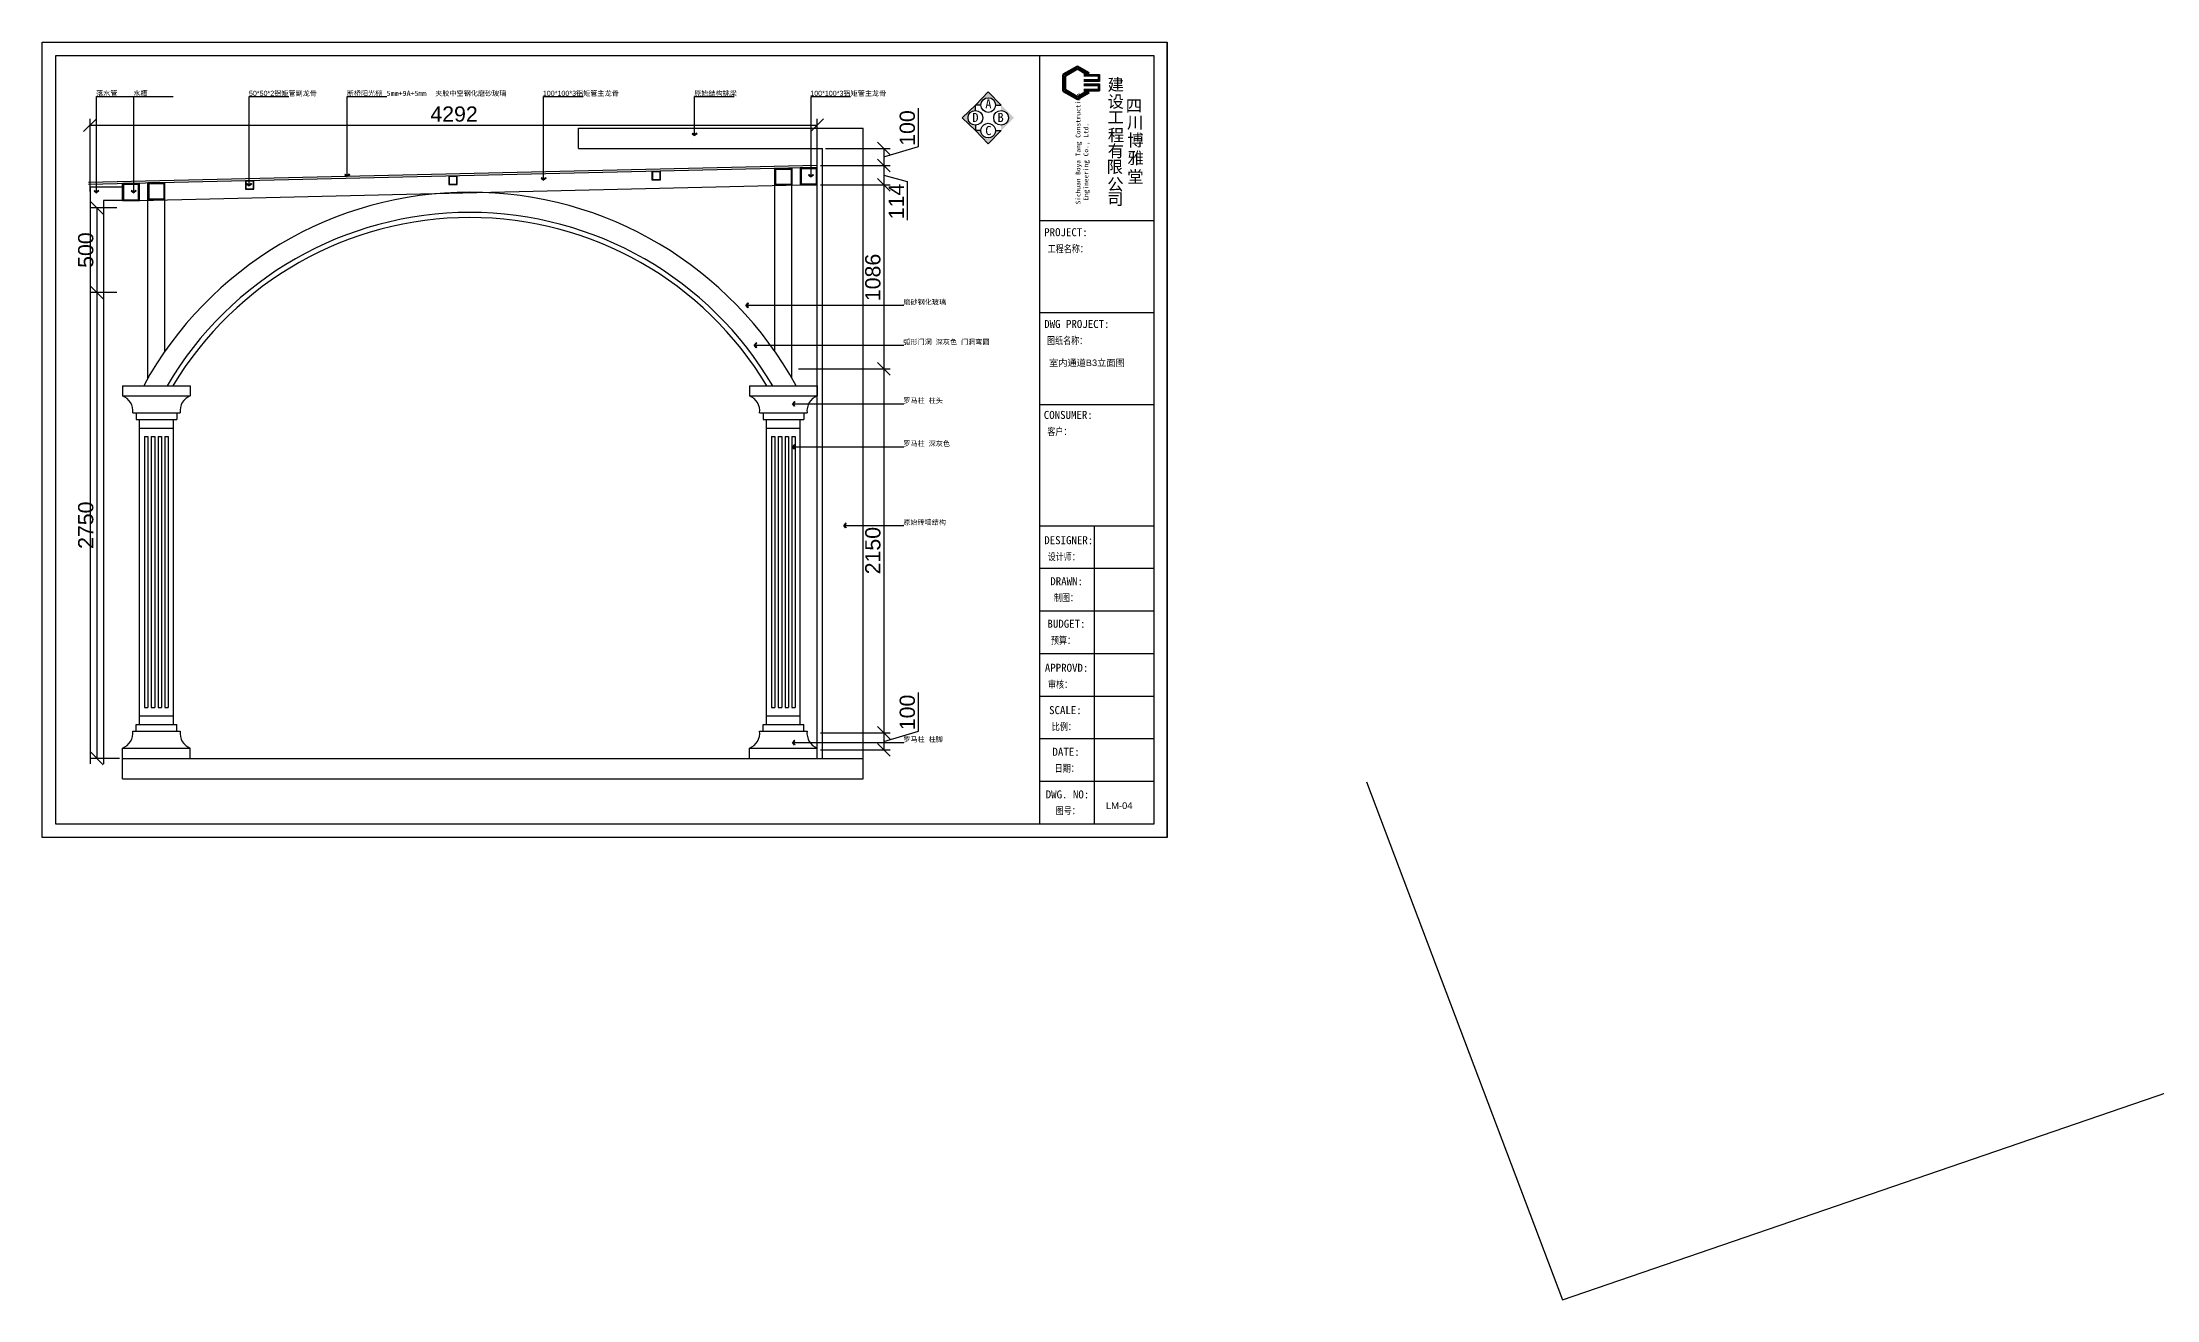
# Model space of a CAD drawing. Header units: inches. Extents: x -138455 to 599497, y -747149 to 13167.
# Drawn here: x 166679 to 179157, y -685852 to -678429 of the extents above; entities that cross this region are included whole.
import ezdxf
from ezdxf.enums import TextEntityAlignment as Align

# ---------------------------------------------------------------- set-up
doc = ezdxf.new("R2010")
doc.units = ezdxf.units.IN
doc.header["$MEASUREMENT"] = 0
for name, color, linetype in [('3', 3, 'Continuous'), ('4-插座', 20, 'Continuous'), ('ASHADE', 1, 'Continuous'), ('TK', 7, 'Continuous'), ('标准图块', 2, 'Continuous')]:
    doc.layers.add(name, color=color, linetype=linetype)
doc.styles.add('-宋体', font='', dxfattribs={"width": 0.8})
doc.styles.add('12354', font='', dxfattribs={"height": 180})
doc.styles.add('MtXpl_', font='')
doc.styles.get("Standard").update_dxf_attribs({"font": 'arial.ttf'})
doc.styles.add('STYLE2', font='')
doc.styles.add('TK-SH', font='')
doc.styles.get('-宋体').set_extended_font_data('SimSun')
doc.styles.get('12354').set_extended_font_data('SimSun')
doc.styles.get('MtXpl_').set_extended_font_data('SimSun')
doc.styles.get('STYLE2').set_extended_font_data('宋体')
doc.styles.get('TK-SH').set_extended_font_data('STXihei')

msp = doc.modelspace()

# ---------------------------------------------------------------- hatches: boundary and pattern name
at = {"lineweight": 50}
msp.add_hatch(color=255, dxfattribs=at).paths.add_polyline_path([(172787.7169602527, -678570.6461155675), (172703.3667978437, -678619.345704545), (172703.3667978437, -678716.7448824989), (172787.7169602527, -678765.4444714761), (172856.147479552, -678725.9360927343), (172832.8010879745, -678725.9360927343), (172787.7169602527, -678751.9654260143), (172715.0399936321, -678710.0053597672), (172715.0399936321, -678626.0852272764), (172787.7169602527, -678584.1251610304), (172832.8010879745, -678610.1544943093), (172856.147479552, -678610.1544943093)])
for points in [[(172918.1361138409, -678618.3529594692), (172825.3509351911, -678618.3529594692), (172825.3509351911, -678626.9133030471), (172909.5757702619, -678626.9133030471), (172909.5757702619, -678651.037546572), (172825.3509351911, -678651.037546572), (172825.3509351911, -678659.5978901506), (172918.1361138409, -678659.5978901506)], [(172918.1361138409, -678674.554522451), (172825.3509351911, -678674.554522451), (172825.3509351911, -678683.1148660299), (172909.5757702619, -678683.1148660299), (172909.5757702619, -678707.2391095546), (172825.3509351911, -678707.2391095546), (172825.3509351911, -678715.7994531342), (172918.1361138409, -678715.7994531342)]]:
    msp.add_hatch(color=255).paths.add_polyline_path(points)
at = {"ltscale": 3}
h = msp.add_hatch(color=255, dxfattribs=at)
edge = h.paths.add_edge_path()
edge.add_line((172336.694437545, -678917.8432463366), (172336.694437545, -678950.278264855))
edge.add_line((172336.694437545, -678950.278264855), (172413.9355244791, -678874.654693852))
edge.add_line((172413.9355244791, -678874.654693852), (172336.694437545, -678799.0311228489))
edge.add_line((172336.694437545, -678799.0311228489), (172336.694437545, -678831.4661420577))
edge.add_ellipse((172336.6944378902, -678874.6546941971), major_axis=(0.09935344669946115, 43.18843786019706), ratio=0.9999999999029604, start_angle=270.1318071037622, end_angle=360.13180710378776, ccw=False)
edge.add_ellipse((172336.694437545, -678874.654693852), major_axis=(0.1484045003139875, 43.1882975101548), ratio=0.9999999999043071, start_angle=180.1968801400722, end_angle=270.1968801400346, ccw=False)
edge = h.paths.add_edge_path()
edge.add_line((172304.2594190298, -678799.0311228489), (172336.694437545, -678799.0311228489))
edge.add_line((172336.694437545, -678799.0311228489), (172261.0708665493, -678721.7900359072))
edge.add_line((172261.0708665493, -678721.7900359072), (172185.4472955535, -678799.0311228489))
edge.add_line((172185.4472955535, -678799.0311228489), (172217.8823140688, -678799.0311228489))
edge.add_ellipse((172261.0708665493, -678799.0311228489), major_axis=(-0.1710944935778489, 43.18821358195609), ratio=0.9999999999002629, start_angle=269.7730181389146, end_angle=449.7730181389146, ccw=False)
edge = h.paths.add_edge_path()
edge.add_line((172185.4472955535, -678831.4661413672), (172185.4472955535, -678799.0311228489))
edge.add_line((172185.4472955535, -678799.0311228489), (172108.2062086194, -678874.654693852))
edge.add_line((172108.2062086194, -678874.654693852), (172185.4472955535, -678950.278264855))
edge.add_line((172185.4472955535, -678950.278264855), (172185.4472955535, -678917.8432463366))
edge.add_ellipse((172185.4472955535, -678874.654693852), major_axis=(-0.1484747759819542, 43.18829726861497), ratio=0.9999999999043071, start_angle=89.80302662871031, end_angle=179.8030266286725, ccw=False)
edge.add_ellipse((172185.4472955535, -678874.654693852), major_axis=(0.0221700166725683, 43.188546794454), ratio=0.9999999999029612, start_angle=0.029411692911821774, end_angle=90.02941169290602, ccw=False)
edge = h.paths.add_edge_path()
edge.add_line((172336.694437545, -678950.278264855), (172304.2594190298, -678950.278264855))
edge.add_ellipse((172261.0708665493, -678950.278264855), major_axis=(-0.3707123319792893, 43.18696143621736), ratio=0.9999999999029472, start_angle=89.50819113762748, end_angle=269.5081911376275, ccw=False)
edge.add_line((172217.8823140688, -678950.278264855), (172185.4472955535, -678950.278264855))
edge.add_line((172185.4472955535, -678950.278264855), (172261.0708665493, -679027.5193517967))
edge.add_line((172261.0708665493, -679027.5193517967), (172336.694437545, -678950.278264855))

# ---------------------------------------------------------------- linework, layer by layer
at = {"color": 255, "lineweight": -2}
for p, q in [((166678.8546119278, -683123.327637049), (166678.8389649125, -678428.6204298254)), ((166678.8389649125, -678428.6204298254), (173317.8190307047, -678428.6204298254)), ((173317.8190307047, -678428.6204298254), (173317.834677626, -683123.3276370491)), ((173317.8346775325, -683123.327637049), (166678.8546119278, -683123.327637049))]:
    msp.add_line(p, q, dxfattribs=at)
at = {"color": 255}
for p, q in [((173317.8346775325, -683123.327637049), (173317.8190306112, -678428.6204298254)), ((173317.8346777202, -683123.3276370603), (173317.8190307989, -678428.6204298367)), ((173317.8346775321, -683123.3276370491), (173317.8190306107, -678428.6204298255)), ((173317.83467772, -683123.3276370604), (173317.8190307986, -678428.6204298368)), ((166757.8905592562, -683044.291689766), (166757.8749123348, -678507.6563771085)), ((166757.8749123348, -678507.6563771085), (173238.7830831889, -678507.6563771085)), ((172564.3897008169, -678507.6563771085), (172564.4053477383, -683044.291689766)), ((173238.7830831889, -678507.6563771085), (173238.7987301103, -683044.291689766)), ((173238.7830831889, -678507.6563771085), (173238.7987301101, -683044.2916897661)), ((172825.3509351911, -678618.3529594692), (172918.1361138409, -678618.3529594692)), ((172825.3509351911, -678626.9133030471), (172909.5757702619, -678626.9133030471)), ((172909.5757702619, -678651.037546572), (172825.3509351911, -678651.037546572)), ((172918.1361138409, -678659.5978901506), (172825.3509351911, -678659.5978901506)), ((172825.3509351911, -678674.554522451), (172918.1361138409, -678674.554522451)), ((172825.3509351911, -678674.554522451), (172918.1361138393, -678674.554522451)), ((172909.5757702619, -678626.9133030471), (172909.5757702619, -678651.037546572)), ((172918.1361138409, -678618.3529594692), (172918.1361138409, -678659.5978901506)), ((172918.1361138409, -678674.554522451), (172918.1361138409, -678715.7994531342)), ((172825.3509351911, -678683.1148660299), (172909.5757702619, -678683.1148660299)), ((172909.5757702619, -678707.2391095546), (172825.3509351911, -678707.2391095546)), ((172918.1361138409, -678715.7994531342), (172825.3509351911, -678715.7994531342)), ((172825.3509351911, -678715.7994531342), (172918.1361138393, -678715.7994531342)), ((172909.5757702619, -678683.1148660299), (172909.5757702619, -678707.2391095546)), ((170517.0696647994, -678965.3343239292), (170514.1717047597, -678968.7890901347)), ((170514.1717047597, -678968.7890901347), (170528.5462057989, -678979.6849978518)), ((170517.0696647994, -678965.3343239292), (170528.5462057989, -678975.9966014551)), ((170528.5462057989, -678975.9966014551), (170528.5462057989, -678958.4143288785)), ((170540.0227467983, -678965.3343239292), (170528.5462057989, -678975.9966014551)), ((170542.920706838, -678968.7890901347), (170528.5462057989, -678979.6849978518)), ((170540.0227467983, -678965.3343239292), (170542.920706838, -678968.7890901347)), ((166987.1001930593, -679302.7864666698), (166984.2022330196, -679306.2412328753)), ((166987.1001930593, -679302.7864666698), (166998.5767340588, -679313.4487441957)), ((166998.5767340588, -679313.4487441957), (166998.5767340588, -679295.8664716191)), ((167010.0532750583, -679302.7864666698), (166998.5767340588, -679313.4487441957)), ((167010.0532750583, -679302.7864666698), (167012.9512350979, -679306.2412328753)), ((167207.0369287098, -679302.7864666698), (167204.1389686702, -679306.2412328753)), ((167207.0369287098, -679302.7864666698), (167218.5134697093, -679313.4487441957)), ((167218.5134697093, -679313.4487441957), (167218.5134697093, -679295.8664716191)), ((167229.9900107088, -679302.7864666698), (167218.5134697093, -679313.4487441957)), ((167229.9900107088, -679302.7864666698), (167232.8879707485, -679306.2412328753)), ((167888.6419197288, -679261.9916554589), (167885.7439596892, -679265.4464216644)), ((167885.7439596892, -679265.4464216644), (167900.1184607283, -679276.3423293817)), ((167888.6419197288, -679261.9916554589), (167900.1184607283, -679272.6539329849)), ((167900.1184607283, -679272.6539329849), (167900.1184607283, -679255.0716604085)), ((167911.5950017278, -679261.9916554589), (167900.1184607283, -679272.6539329849)), ((167914.4929617675, -679265.4464216644), (167900.1184607283, -679276.3423293817)), ((167911.5950017278, -679261.9916554589), (167914.4929617675, -679265.4464216644)), ((168467.0470547737, -679206.8154567487), (168464.149094734, -679210.2702229542)), ((168464.149094734, -679210.2702229542), (168478.5235957731, -679221.1661306714)), ((168467.0470547737, -679206.8154567487), (168478.5235957731, -679217.4777342747)), ((168478.5235957731, -679217.4777342747), (168478.5235957731, -679199.8954616981)), ((168490.0001367726, -679206.8154567487), (168478.5235957731, -679217.4777342747)), ((168492.8980968123, -679210.2702229542), (168478.5235957731, -679221.1661306714)), ((168490.0001367726, -679206.8154567487), (168492.8980968123, -679210.2702229542)), ((169626.1077479466, -679228.0221898888), (169623.209787907, -679231.4769560943)), ((169623.209787907, -679231.4769560943), (169637.5842889461, -679242.3728638114)), ((169626.1077479466, -679228.0221898888), (169637.5842889461, -679238.6844674147)), ((169637.5842889461, -679238.6844674147), (169637.5842889461, -679221.1021948382)), ((169649.0608299456, -679228.0221898888), (169637.5842889461, -679238.6844674147)), ((169651.9587899853, -679231.4769560943), (169637.5842889461, -679242.3728638114)), ((169649.0608299456, -679228.0221898888), (169651.9587899853, -679231.4769560943)), ((171204.1216081418, -679208.981965079), (171201.2236481021, -679212.4367312845)), ((171201.2236481021, -679212.4367312845), (171215.5981491413, -679223.3326390018)), ((171204.1216081418, -679208.981965079), (171215.5981491413, -679219.644242605)), ((171215.5981491413, -679219.644242605), (171215.5981491413, -679202.0619700286)), ((171227.0746901408, -679208.981965079), (171215.5981491413, -679219.644242605)), ((171229.9726501805, -679212.4367312845), (171215.5981491413, -679223.3326390018)), ((171227.0746901408, -679208.981965079), (171229.9726501805, -679212.4367312845)), ((166984.2022330196, -679306.2412328753), (166998.5767340588, -679317.1371405924)), ((167012.9512350979, -679306.2412328753), (166998.5767340588, -679317.1371405924)), ((167204.1389686702, -679306.2412328753), (167218.5134697093, -679317.1371405924)), ((167232.8879707485, -679306.2412328753), (167218.5134697093, -679317.1371405924)), ((172564.3897008169, -679480.9269032574), (173238.7830831889, -679480.9269032574)), ((170842.41814012, -679966.9745902133), (170831.5222324027, -679981.3490912524)), ((170842.41814012, -679995.7235922916), (170831.5222324027, -679981.3490912524)), ((170845.8729063255, -679969.8725502529), (170835.2106287994, -679981.3490912524)), ((170835.2106287994, -679981.3490912525), (170852.792901376, -679981.3490912524)), ((170845.8729063255, -679992.8256322519), (170835.2106287994, -679981.3490912524)), ((170845.8729063255, -679969.8725502529), (170842.41814012, -679966.9745902133)), ((170845.8729063255, -679992.8256322519), (170842.41814012, -679995.7235922916)), ((172564.3897008169, -680024.1003922436), (173238.7830831889, -680024.1003922436)), ((170891.2926366057, -680202.6916408236), (170880.3967288884, -680217.0661418627)), ((170891.2926366057, -680231.4406429017), (170880.3967288884, -680217.0661418627)), ((170894.7474028112, -680205.5896008632), (170884.0851252851, -680217.0661418627)), ((170884.0851252851, -680217.0661418627), (170901.6673978617, -680217.0661418627)), ((170894.7474028112, -680228.5426828621), (170884.0851252851, -680217.0661418627)), ((170894.7474028112, -680205.5896008632), (170891.2926366057, -680202.6916408236)), ((170894.7474028112, -680228.5426828621), (170891.2926366057, -680231.4406429017)), ((171117.2475024099, -680548.9154980555), (171106.3515946926, -680563.2899990947)), ((171120.7022686154, -680551.8134580952), (171117.2475024099, -680548.9154980555)), ((171117.2475024099, -680577.6645001338), (171106.3515946926, -680563.2899990947)), ((171120.7022686154, -680551.8134580952), (171110.0399910893, -680563.2899990947)), ((171110.0399910893, -680563.2899990948), (171127.6222636659, -680563.2899990947)), ((171120.7022686154, -680574.7665400942), (171110.0399910893, -680563.2899990947)), ((171120.7022686154, -680574.7665400942), (171117.2475024099, -680577.6645001338)), ((172564.3897008169, -680567.2738812296), (173238.7830831889, -680567.2738812296)), ((171117.2475024099, -680802.6959955087), (171106.3515946926, -680817.0704965479)), ((171117.2475024099, -680831.444997587), (171106.3515946926, -680817.0704965479)), ((171120.7022686154, -680805.5939555484), (171110.0399910893, -680817.0704965479)), ((171110.0399910893, -680817.070496548), (171127.6222636659, -680817.0704965479)), ((171120.7022686154, -680828.5470375473), (171110.0399910893, -680817.0704965479)), ((171120.7022686154, -680805.5939555484), (171117.2475024099, -680802.6959955087)), ((171120.7022686154, -680828.5470375473), (171117.2475024099, -680831.444997587)), ((171419.789487594, -681267.0048608822), (171408.8935798767, -681281.3793619213)), ((171419.789487594, -681295.7538629605), (171408.8935798767, -681281.3793619213)), ((171423.2442537996, -681269.9028209219), (171412.5819762734, -681281.3793619213)), ((171412.5819762734, -681281.3793619215), (171430.1642488501, -681281.3793619213)), ((171423.2442537996, -681292.8559029208), (171412.5819762734, -681281.3793619213)), ((171423.2442537996, -681269.9028209219), (171419.789487594, -681267.0048608822)), ((171423.2442537996, -681292.8559029208), (171419.789487594, -681295.7538629605)), ((172564.4053477383, -681284.0482569996), (173238.7987301103, -681284.0482569996)), ((172886.6085161093, -681284.0482569996), (172886.6085161093, -683044.291689766)), ((173238.7987301103, -681535.5116045375), (172564.4053477383, -681535.5116045375)), ((173238.7987301103, -681786.9749520759), (172564.4053477383, -681786.9749520759)), ((173238.7987301103, -682038.4382996142), (172564.4053477383, -682038.4382996142)), ((173238.7987301103, -682289.9016471519), (172564.4053477383, -682289.9016471519)), ((173238.7987301103, -682541.3649946896), (172564.4053477383, -682541.3649946896)), ((171117.2475024099, -682548.6395722516), (171106.3515946926, -682563.0140732907)), ((171117.2475024099, -682577.3885743299), (171106.3515946926, -682563.0140732907)), ((171120.7022686154, -682551.5375322913), (171110.0399910893, -682563.0140732907)), ((171110.0399910893, -682563.0140732909), (171127.6222636659, -682563.0140732907)), ((171120.7022686154, -682574.4906142902), (171110.0399910893, -682563.0140732907)), ((171120.7022686154, -682551.5375322913), (171117.2475024099, -682548.6395722516)), ((171120.7022686154, -682574.4906142902), (171117.2475024099, -682577.3885743299)), ((173238.7987301103, -682792.8283422275), (172564.4053477383, -682792.8283422275)), ((173238.7987301101, -683044.2916897661), (166757.8905592562, -683044.291689766))]:
    msp.add_line(p, q, dxfattribs=at)
at = {"color": 255, "lineweight": 50}
for p, q in [((172787.7169602527, -678570.6461155675), (172703.3667978437, -678619.345704545)), ((172703.3667978437, -678619.345704545), (172703.3667978437, -678716.7448824992)), ((172787.7169602527, -678584.1251610304), (172715.0399936321, -678626.0852272764)), ((172715.0399936321, -678626.0852272764), (172715.0399936321, -678710.0053597672)), ((172856.147479552, -678610.1544943093), (172787.7169602527, -678570.6461155675)), ((172832.8010879745, -678610.1544943093), (172787.7169602527, -678584.1251610304)), ((172856.1474795509, -678610.1544943093), (172832.8010879745, -678610.1544943093)), ((172703.3667978437, -678716.7448824992), (172787.7169602527, -678765.4444714761)), ((172715.0399936321, -678710.0053597672), (172787.7169602527, -678751.9654260143)), ((172787.7169602527, -678751.9654260143), (172832.8010879745, -678725.9360927343)), ((172787.7169602527, -678765.4444714761), (172856.147479552, -678725.9360927343)), ((172856.1474795509, -678725.9360927346), (172832.8010879745, -678725.9360927346))]:
    msp.add_line(p, q, dxfattribs=at)
at = {"color": 255, "ltscale": 3}
for p, q in [((172185.4472955535, -678799.0311228489), (172108.2062086194, -678874.654693852)), ((172185.4472955535, -678799.0311228489), (172261.0708665493, -678721.7900359072)), ((172185.4472955535, -678831.4661413672), (172185.4472955535, -678799.0311228489)), ((172217.8823140688, -678799.0311228489), (172185.4472955535, -678799.0311228489)), ((172336.694437545, -678799.0311228489), (172261.0708665493, -678721.7900359072)), ((172304.2594190298, -678799.0311228489), (172336.694437545, -678799.0311228489)), ((172185.4472955535, -678950.278264855), (172108.2062086194, -678874.654693852)), ((172185.4472955535, -678917.8432463366), (172185.4472955535, -678950.278264855)), ((172217.8823140688, -678950.278264855), (172185.4472955535, -678950.278264855)), ((172185.4472955535, -678950.278264855), (172261.0708665493, -679027.5193517967)), ((172336.694437545, -678950.278264855), (172261.0708665493, -679027.5193517967)), ((172304.2594190298, -678950.278264855), (172336.694437545, -678950.278264855))]:
    msp.add_line(p, q, dxfattribs=at)
at = {"color": 255, "linetype": 'ByBlock'}
for p, q in [((166997.9572833802, -678880.0693835812), (166922.9572833802, -678955.0693835812)), ((171214.7730712298, -678955.0693835812), (171289.7730712298, -678880.0693835812)), ((171682.7666882926, -679093.3033168791), (171607.7666882926, -679018.3033168791)), ((171607.7666882926, -679118.3033168791), (171682.7666882926, -679193.3033168791)), ((171682.7666882935, -679193.3033168791), (171607.7666882935, -679118.3033168791)), ((171607.7666882935, -679232.6321428332), (171682.7666882935, -679307.6321428332)), ((171682.7666882935, -679307.6321428332), (171607.7666882935, -679232.6321428332)), ((167037.7449776212, -679443.3033168791), (166962.7449776212, -679368.3033168791)), ((166962.7449776212, -679868.3033168791), (167037.7449776212, -679943.3033168791)), ((167037.7449776212, -679943.3033168791), (166962.7449776212, -679868.3033168791)), ((171607.7666882935, -680318.3033168791), (171682.7666882935, -680393.3033168791)), ((171682.7666882935, -680393.3033168791), (171607.7666882935, -680318.3033168791)), ((171607.7666882935, -682468.3033168791), (171682.7666882935, -682543.3033168791)), ((171682.7666882935, -682543.3033168791), (171607.7666882935, -682468.3033168791)), ((166962.7449776212, -682618.3033168791), (167037.7449776212, -682693.3033168791)), ((171607.7666882935, -682568.3033168791), (171682.7666882935, -682643.3033168791))]:
    msp.add_line(p, q, dxfattribs=at)
at = {"color": 255, "ltscale": 3}
for centre, major_axis, ratio, start_param, end_param in [((172261.0708665493, -678799.0311228489), (0.05955454407027584, 43.18851142355639), 0.9999999999029612, -1.569417383544617, 4.713767923634969), ((172185.4472955535, -678874.654693852), (0.01220210017871605, 43.18855076093783), 0.9999999999043093, -1.570513795900993, 4.712671511278593), ((172261.0708665493, -678950.278264855), (-0.910399212535402, 43.17895597395051), 0.9999999999028754, 4.691307777232558, 10.97449308441215), ((172336.694437545, -678874.654693852), (0.01220210017871605, 43.18855076093783), 0.9999999999043093, -1.570513795900993, 4.712671511278593)]:
    msp.add_ellipse(centre, major_axis=major_axis, ratio=ratio, start_param=start_param, end_param=end_param, dxfattribs=at)
at = {"color": 255}
for points in [[(170517.0696647994, -678965.3343239292), (170514.1717047597, -678968.7890901347), (170528.5462057989, -678975.9966014551), (170528.5462057989, -678979.6849978518)], [(170540.0227467983, -678965.3343239292), (170542.920706838, -678968.7890901347), (170528.5462057989, -678975.9966014551), (170528.5462057989, -678979.6849978518)], [(166987.1001930593, -679302.7864666698), (166984.2022330196, -679306.2412328753), (166998.5767340588, -679313.4487441957), (166998.5767340588, -679317.1371405924)], [(167010.0532750583, -679302.7864666698), (167012.9512350979, -679306.2412328753), (166998.5767340588, -679313.4487441957), (166998.5767340588, -679317.1371405924)], [(167207.0369287098, -679302.7864666698), (167204.1389686702, -679306.2412328753), (167218.5134697093, -679313.4487441957), (167218.5134697093, -679317.1371405924)], [(167229.9900107088, -679302.7864666698), (167232.8879707485, -679306.2412328753), (167218.5134697093, -679313.4487441957), (167218.5134697093, -679317.1371405924)], [(167888.6419197288, -679261.9916554589), (167885.7439596892, -679265.4464216644), (167900.1184607283, -679272.6539329849), (167900.1184607283, -679276.3423293817)], [(167911.5950017278, -679261.9916554589), (167914.4929617675, -679265.4464216644), (167900.1184607283, -679272.6539329849), (167900.1184607283, -679276.3423293817)], [(168467.0470547737, -679206.8154567487), (168464.149094734, -679210.2702229542), (168478.5235957731, -679217.4777342747), (168478.5235957731, -679221.1661306714)], [(168490.0001367726, -679206.8154567487), (168492.8980968123, -679210.2702229542), (168478.5235957731, -679217.4777342747), (168478.5235957731, -679221.1661306714)], [(169626.1077479466, -679228.0221898888), (169623.209787907, -679231.4769560943), (169637.5842889461, -679238.6844674147), (169637.5842889461, -679242.3728638114)], [(169649.0608299456, -679228.0221898888), (169651.9587899853, -679231.4769560943), (169637.5842889461, -679238.6844674147), (169637.5842889461, -679242.3728638114)], [(171204.1216081418, -679208.981965079), (171201.2236481021, -679212.4367312845), (171215.5981491413, -679219.644242605), (171215.5981491413, -679223.3326390018)], [(171227.0746901408, -679208.981965079), (171229.9726501805, -679212.4367312845), (171215.5981491413, -679219.644242605), (171215.5981491413, -679223.3326390018)], [(170845.8729063255, -679969.8725502529), (170842.41814012, -679966.9745902133), (170835.2106287994, -679981.3490912524), (170831.5222324027, -679981.3490912524)], [(170845.8729063255, -679992.8256322519), (170842.41814012, -679995.7235922916), (170835.2106287994, -679981.3490912524), (170831.5222324027, -679981.3490912524)], [(170894.7474028112, -680205.5896008632), (170891.2926366057, -680202.6916408236), (170884.0851252851, -680217.0661418627), (170880.3967288884, -680217.0661418627)], [(170894.7474028112, -680228.5426828621), (170891.2926366057, -680231.4406429017), (170884.0851252851, -680217.0661418627), (170880.3967288884, -680217.0661418627)], [(171120.7022686154, -680551.8134580952), (171117.2475024099, -680548.9154980555), (171110.0399910893, -680563.2899990947), (171106.3515946926, -680563.2899990947)], [(171120.7022686154, -680574.7665400942), (171117.2475024099, -680577.6645001338), (171110.0399910893, -680563.2899990947), (171106.3515946926, -680563.2899990947)], [(171120.7022686154, -680805.5939555484), (171117.2475024099, -680802.6959955087), (171110.0399910893, -680817.0704965479), (171106.3515946926, -680817.0704965479)], [(171120.7022686154, -680828.5470375473), (171117.2475024099, -680831.444997587), (171110.0399910893, -680817.0704965479), (171106.3515946926, -680817.0704965479)], [(171423.2442537996, -681269.9028209219), (171419.789487594, -681267.0048608822), (171412.5819762734, -681281.3793619213), (171408.8935798767, -681281.3793619213)], [(171423.2442537996, -681292.8559029208), (171419.789487594, -681295.7538629605), (171412.5819762734, -681281.3793619213), (171408.8935798767, -681281.3793619213)], [(171120.7022686154, -682551.5375322913), (171117.2475024099, -682548.6395722516), (171110.0399910893, -682563.0140732907), (171106.3515946926, -682563.0140732907)], [(171120.7022686154, -682574.4906142902), (171117.2475024099, -682577.3885743299), (171110.0399910893, -682563.0140732907), (171106.3515946926, -682563.0140732907)]]:
    msp.add_solid(points, dxfattribs=at)
at = {"layer": '4-插座', "color": 255, "linetype": 'ByBlock', "ltscale": 20}
for p, q in [((166998.5767340588, -679307.1371405924), (166998.5767340588, -678749.4552485793)), ((166998.5767340588, -678749.4552485793), (167231.3338396663, -678749.4552485793)), ((167218.5134697093, -679307.1371405924), (167218.5134697093, -678749.4552485793)), ((167218.5134697093, -678749.4552485793), (167451.2705753169, -678749.4552485793)), ((167900.1184607283, -679266.3423293817), (167900.1184607283, -678749.4552485793)), ((167900.1184607283, -678749.4552485793), (168132.8755663359, -678749.4552485793)), ((168478.5235957731, -679211.1661306714), (168478.5235957731, -678749.4552485793)), ((168478.5235957731, -678749.4552485793), (168711.2807013807, -678749.4552485793)), ((169637.5842889461, -679232.3728638114), (169637.5842889461, -678749.4552485793)), ((169637.5842889461, -678749.4552485793), (169870.3413945537, -678749.4552485793)), ((170528.5462057989, -678969.6849978518), (170528.5462057989, -678749.4552485793)), ((170528.5462057989, -678749.4552485793), (170761.3033114064, -678749.4552485793)), ((171215.5981491413, -679213.3326390018), (171215.5981491413, -678749.4552485793)), ((171215.5981491413, -678749.4552485793), (171448.3552547488, -678749.4552485793)), ((166960.4572833802, -679309.6457928341), (166960.4572833802, -678880.0693835812)), ((166960.4572833802, -678917.5693835812), (171252.2730712298, -678917.5693835812)), ((171252.2730712298, -679309.6457928338), (171252.2730712298, -678880.0693835812)), ((171848.7463949774, -679044.7594048737), (171848.7463949774, -678817.1911920496)), ((169842.27307123, -679055.8033168792), (169842.27307123, -678935.8033168792)), ((169842.27307123, -678935.8033168792), (171522.2730712299, -678935.8033168792)), ((171522.2730712299, -682775.8033168792), (171522.2730712299, -678935.8033168792)), ((171645.2666882926, -679105.8033168791), (171848.7463949774, -679044.7594048737)), ((171252.2730712299, -679155.8033168792), (166952.2730712299, -679255.8033168792)), ((171252.5520655629, -679167.8000731976), (166952.2730712299, -679267.8065614379)), ((169842.27307123, -679055.8033168792), (171282.2730712299, -679055.8033168792)), ((171002.2730712296, -679172.4577242286), (171102.2730712293, -679172.4577242285)), ((171002.2730712295, -679272.4577242286), (171002.2730712296, -679172.4577242286)), ((171007.2730712296, -679177.4577242286), (171097.2730712293, -679177.4577242285)), ((171007.2730712295, -679267.4577242286), (171007.2730712296, -679177.4577242286)), ((171097.2730712293, -679177.4577242285), (171097.2730712295, -679267.4577242286)), ((171102.2730712293, -679172.4577242285), (171102.2730712295, -679272.4577242286)), ((171252.2730712298, -679170.1321428332), (171152.27307123, -679170.1321428332)), ((171152.27307123, -679170.1321428332), (171152.2730712299, -679270.1321428332)), ((171247.2730712298, -679175.1321428332), (171157.27307123, -679175.1321428332)), ((171157.27307123, -679175.1321428332), (171157.2730712299, -679265.1321428332)), ((171247.2730712299, -679265.1321428332), (171247.2730712298, -679175.1321428332)), ((171252.2730712299, -682655.8033168792), (171252.2730712297, -679055.8033168792)), ((171252.2730712299, -679270.1321428332), (171252.2730712298, -679170.1321428332)), ((171271.0230712302, -679155.8033168791), (171682.7666882926, -679155.8033168791)), ((171271.0230712302, -679155.8033168791), (171682.7666882935, -679155.8033168791)), ((171282.2730712298, -682655.8033168792), (171282.2730712299, -679055.8033168792)), ((171301.0230712304, -679055.8033168791), (171682.7666882926, -679055.8033168791)), ((171645.2666882926, -679055.8033168791), (171645.2666882926, -679155.8033168791)), ((171645.2666882935, -679155.8033168791), (171645.2666882935, -679270.1321428332)), ((167152.2730712298, -679283.1553986473), (166960.4572833802, -679283.1553986473)), ((166960.4572833802, -679283.1553986473), (166960.4572833802, -682687.1987353275)), ((167252.2730712297, -679263.1553986473), (167152.2730712299, -679263.1553986473)), ((167152.2730712299, -679263.1553986473), (167152.2730712298, -679363.1553986473)), ((167247.2730712297, -679268.1553986473), (167157.2730712299, -679268.1553986473)), ((167157.2730712299, -679268.1553986473), (167157.2730712298, -679358.1553986473)), ((167247.2730712298, -679358.1553986473), (167247.2730712297, -679268.1553986473)), ((167252.2730712298, -679363.1553986473), (167252.2730712297, -679263.1553986473)), ((167252.2730712298, -679363.1553986473), (171152.2730712299, -679270.1321428332)), ((167402.2730712298, -679258.5042358565), (167302.27307123, -679258.5042358565)), ((167302.27307123, -679258.5042358565), (167302.2730712299, -679358.5042358565)), ((167397.2730712298, -679263.5042358565), (167307.27307123, -679263.5042358565)), ((167307.27307123, -679263.5042358565), (167307.2730712299, -679353.5042358565)), ((167397.2730712299, -679353.5042358565), (167397.2730712298, -679263.5042358565)), ((167402.2730712299, -679358.5042358565), (167402.2730712298, -679258.5042358565)), ((167927.3990548829, -679246.2920036783), (167877.3990548829, -679246.2920036783)), ((167877.3990548829, -679246.2920036783), (167877.3990548829, -679296.2920036783)), ((167877.3990548829, -679296.2920036783), (167927.3990548829, -679296.2920036783)), ((167924.8990548829, -679248.7920036783), (167879.8990548829, -679248.7920036783)), ((167879.8990548829, -679248.7920036783), (167879.8990548829, -679293.7920036783)), ((167879.8990548829, -679293.7920036783), (167924.8990548829, -679293.7920036783)), ((167924.8990548829, -679293.7920036783), (167924.8990548829, -679248.7920036783)), ((167927.3990548829, -679296.2920036783), (167927.3990548829, -679246.2920036783)), ((169127.3990548829, -679218.3850269341), (169077.3990548829, -679218.3850269341)), ((169077.3990548829, -679218.3850269341), (169077.3990548829, -679268.3850269341)), ((169077.3990548829, -679268.3850269341), (169127.3990548829, -679268.3850269341)), ((169124.8990548829, -679220.8850269341), (169079.8990548829, -679220.8850269341)), ((169079.8990548829, -679220.8850269341), (169079.8990548829, -679265.8850269341)), ((169079.8990548829, -679265.8850269341), (169124.8990548829, -679265.8850269341)), ((169124.8990548829, -679265.8850269341), (169124.8990548829, -679220.8850269341)), ((169127.3990548829, -679268.3850269341), (169127.3990548829, -679218.3850269341)), ((170326.7504062343, -679190.4931350421), (170276.7504062343, -679190.4931350421)), ((170276.7504062343, -679190.4931350421), (170276.7504062343, -679240.4931350421)), ((170276.7504062343, -679240.4931350421), (170326.7504062343, -679240.4931350421)), ((170324.2504062343, -679192.9931350421), (170279.2504062343, -679192.9931350421)), ((170279.2504062343, -679192.9931350421), (170279.2504062343, -679237.9931350421)), ((170279.2504062343, -679237.9931350421), (170324.2504062343, -679237.9931350421)), ((170324.2504062343, -679237.9931350421), (170324.2504062343, -679192.9931350421)), ((170326.7504062343, -679240.4931350421), (170326.7504062343, -679190.4931350421)), ((171102.2730712295, -679272.4577242286), (171002.2730712295, -679272.4577242286)), ((171097.2730712295, -679267.4577242286), (171007.2730712295, -679267.4577242286)), ((171152.2730712299, -679270.1321428332), (171252.2730712299, -679270.1321428332)), ((171157.2730712299, -679265.1321428332), (171247.2730712299, -679265.1321428332)), ((171271.0230712302, -679270.1321428332), (171682.7666882935, -679270.1321428332)), ((171349.2943291472, -679270.1321428332), (171682.7666882935, -679270.1321428332)), ((171645.2666882935, -679212.9677298561), (171782.1416882912, -679250.8812133432)), ((171645.2666882935, -679270.1321428332), (171645.2666882935, -680355.8033168791)), ((171782.1416882912, -679250.8812133432), (171782.1416882912, -679478.3880346256)), ((167119.5828491816, -679405.8033168791), (166962.7449776212, -679405.8033168791)), ((167000.2449776212, -679405.8033168791), (167000.2449776212, -679905.8033168791)), ((167152.2730712298, -679363.1553986473), (167040.4572833802, -679363.1553986473)), ((167040.4572833802, -679363.1553986473), (167040.4572833802, -682687.1987353275)), ((167152.2730712298, -679363.1553986473), (167252.2730712298, -679363.1553986473)), ((167157.2730712298, -679358.1553986473), (167247.2730712298, -679358.1553986473)), ((167302.2730712299, -679358.5042358565), (167402.2730712299, -679358.5042358565)), ((167307.2730712299, -679353.5042358565), (167397.2730712299, -679353.5042358565)), ((167119.5828491816, -679905.8033168791), (166962.7449776212, -679905.8033168791)), ((167119.5828491816, -679905.8033168791), (166962.7449776212, -679905.8033168791)), ((167000.2449776212, -679905.8033168791), (167000.2449776212, -682655.8033168791)), ((170841.5222324027, -679981.3490912524), (171762.4501546326, -679981.3490912524)), ((170890.3967288884, -680217.0661418627), (171762.4501546326, -680217.0661418627)), ((171141.0230712302, -680355.8033168791), (171682.7666882935, -680355.8033168791)), ((171141.0230712302, -680355.8033168791), (171682.7666882935, -680355.8033168791)), ((171645.2666882935, -680355.8033168791), (171645.2666882935, -682505.8033168791)), ((167152.2730712298, -680455.8033168793), (167152.2730712298, -680515.8033168793)), ((167152.2730712298, -680455.8033168793), (167552.2730712299, -680455.80331688)), ((167152.2730712298, -680515.8033168793), (167552.2730712298, -680515.8033168793)), ((167552.2730712299, -680455.8033168793), (167552.2730712298, -680515.8033168793)), ((170852.2730712298, -680455.8033168791), (170852.2730712298, -680515.8033168791)), ((170852.2730712298, -680455.8033168791), (171252.2730712299, -680455.8033168798)), ((170852.2730712298, -680515.8033168791), (171252.2730712298, -680515.8033168791)), ((171252.2730712299, -680455.8033168791), (171252.2730712298, -680515.8033168791)), ((167212.2730712298, -680615.8033168793), (167492.2730711866, -680615.8033168793)), ((167232.2730712299, -680615.8033168793), (167232.2730712299, -680655.8033168793)), ((167232.2730712299, -680655.8033168793), (167472.2730712299, -680655.8033168793)), ((167252.2730712298, -680655.8033168793), (167452.2730712299, -680655.8033168793)), ((167472.2730712299, -680615.8033168793), (167472.2730712299, -680655.8033168793)), ((170912.2730712298, -680615.8033168791), (171192.2730711866, -680615.8033168791)), ((170932.2730712299, -680615.8033168791), (170932.2730712299, -680655.8033168791)), ((170932.2730712299, -680655.8033168791), (171172.2730712299, -680655.8033168791)), ((170952.2730712298, -680655.8033168791), (171152.2730712299, -680655.8033168791)), ((171116.3515946926, -680563.2899990947), (171762.4501546326, -680563.2899990947)), ((171172.2730712299, -680615.8033168791), (171172.2730712299, -680655.8033168791)), ((167252.2730712297, -680705.8033168793), (167452.2730712298, -680705.8033168793)), ((167282.2730712297, -680755.8033168793), (167302.2730712297, -680755.8033168793)), ((167282.2730712297, -680755.8033168793), (167282.2730712297, -682355.8033168793)), ((167302.2730712297, -680755.8033168793), (167302.2730712297, -682355.8033168793)), ((167322.2730712297, -680755.8033168793), (167342.2730712297, -680755.8033168793)), ((167322.2730712297, -680755.8033168793), (167322.2730712297, -682355.8033168793)), ((167342.2730712297, -680755.8033168793), (167342.2730712297, -682355.8033168793)), ((167362.2730712297, -680755.8033168793), (167382.2730712297, -680755.8033168793)), ((167362.2730712297, -680755.8033168793), (167362.2730712297, -682355.8033168793)), ((167382.2730712297, -680755.8033168793), (167382.2730712297, -682355.8033168793)), ((167402.2730712297, -680755.8033168793), (167422.2730712297, -680755.8033168793)), ((167402.2730712297, -680755.8033168793), (167402.2730712297, -682355.8033168793)), ((167422.2730712297, -680755.8033168793), (167422.2730712297, -682355.8033168793)), ((170952.2730712297, -680705.8033168791), (171152.2730712298, -680705.8033168791)), ((170982.2730712297, -680755.8033168791), (171002.2730712297, -680755.8033168791)), ((170982.2730712297, -680755.8033168791), (170982.2730712297, -682355.8033168791)), ((171002.2730712297, -680755.8033168791), (171002.2730712297, -682355.8033168791)), ((171022.2730712297, -680755.8033168791), (171042.2730712297, -680755.8033168791)), ((171022.2730712297, -680755.8033168791), (171022.2730712297, -682355.8033168791)), ((171042.2730712297, -680755.8033168791), (171042.2730712297, -682355.8033168791)), ((171062.2730712297, -680755.8033168791), (171082.2730712297, -680755.8033168791)), ((171062.2730712297, -680755.8033168791), (171062.2730712297, -682355.8033168791)), ((171082.2730712297, -680755.8033168791), (171082.2730712297, -682355.8033168791)), ((171102.2730712297, -680755.8033168791), (171122.2730712297, -680755.8033168791)), ((171102.2730712297, -680755.8033168791), (171102.2730712297, -682355.8033168791)), ((171122.2730712297, -680755.8033168791), (171122.2730712297, -682355.8033168791)), ((171116.3515946926, -680817.0704965479), (171762.4501546326, -680817.0704965479)), ((171418.8935798767, -681281.3793619213), (171762.4501546326, -681281.3793619213)), ((171848.7463949784, -682494.7594048737), (171848.7463949784, -682267.1911920496)), ((167252.2730712298, -682405.8033168793), (167452.2730712299, -682405.8033168793)), ((167282.2730712297, -682355.8033168793), (167302.2730712297, -682355.8033168792)), ((167322.2730712296, -682355.8033168792), (167342.2730712297, -682355.8033168792)), ((167362.2730712296, -682355.8033168792), (167382.2730712297, -682355.8033168793)), ((167402.2730712297, -682355.8033168793), (167422.2730712297, -682355.8033168793)), ((170952.2730712298, -682405.8033168791), (171152.2730712299, -682405.8033168791)), ((170982.2730712297, -682355.8033168791), (171002.2730712297, -682355.803316879)), ((171022.2730712296, -682355.803316879), (171042.2730712297, -682355.803316879)), ((171062.2730712296, -682355.803316879), (171082.2730712297, -682355.8033168791)), ((171102.2730712297, -682355.8033168791), (171122.2730712297, -682355.8033168791)), ((171102.2730712297, -682355.8033168791), (171122.2730712297, -682355.8033168791)), ((167212.2730712298, -682495.8033168793), (167492.2730711866, -682495.8033168793)), ((167232.2730712299, -682455.8033168793), (167472.2730712299, -682455.8033168793)), ((167232.2730712299, -682495.8033168793), (167232.2730712299, -682455.8033168793)), ((167472.2730712299, -682495.8033168793), (167472.2730712299, -682455.8033168793)), ((170912.2730712298, -682495.8033168791), (171192.2730711866, -682495.8033168791)), ((170932.2730712299, -682455.8033168791), (171172.2730712299, -682455.8033168791)), ((170932.2730712299, -682495.8033168791), (170932.2730712299, -682455.8033168791)), ((171172.2730712299, -682495.8033168791), (171172.2730712299, -682455.8033168791)), ((171271.0230712304, -682505.8033168791), (171682.7666882935, -682505.8033168791)), ((171271.0230712304, -682505.8033168791), (171682.7666882935, -682505.8033168791)), ((171645.2666882935, -682555.8033168791), (171848.7463949784, -682494.7594048737)), ((171645.2666882935, -682505.8033168791), (171645.2666882935, -682605.8033168791)), ((167133.5230712304, -682655.8033168791), (166962.7449776212, -682655.8033168791)), ((167152.2730712298, -682595.8033168793), (167552.2730712298, -682595.8033168793)), ((167152.2730712298, -682655.8033168793), (167152.2730712298, -682595.8033168793)), ((167152.2730712298, -682655.8033168793), (171522.2730712299, -682655.8033168792)), ((167152.2730712299, -682655.8033168793), (167552.2730712299, -682655.8033168785)), ((167552.2730712299, -682655.8033168793), (167552.2730712298, -682595.8033168793)), ((170852.2730712298, -682595.8033168791), (171252.2730712298, -682595.8033168791)), ((170852.2730712298, -682655.8033168791), (170852.2730712298, -682595.8033168791)), ((170852.2730712299, -682655.8033168791), (171252.2730712299, -682655.8033168783)), ((171116.3515946926, -682563.0140732907), (171762.4501546326, -682563.0140732907)), ((171252.2730712299, -682655.8033168791), (171252.2730712298, -682595.8033168791)), ((171271.0230712303, -682605.8033168791), (171682.7666882935, -682605.8033168791)), ((167152.2730712298, -682775.8033168792), (171522.2730712299, -682775.8033168792)), ((174493.3135637169, -682794.3715180085), (175650.9588049026, -685851.692940735)), ((175650.9588049026, -685851.692940735), (181302.9959665684, -683912.1437691017))]:
    msp.add_line(p, q, dxfattribs=at)
for centre, radius, start, end in [((169202.27307123, -681506.27191354), 2192.96814216926, 28.62120778098966, 151.3787922190104), ((169202.27307123, -681506.27191354), 2072.96814216926, 30.44733352649347, 149.5526664735065), ((169202.27307123, -681506.27191354), 2042.96814216926, 30.94315903129951, 149.0568409687005), ((167118.3674624427, -680604.1466821514), 94.62632030689171, 352.923990321351, 69.00352274621247), ((167586.1786800168, -680604.1466821521), 94.62632030646765, 110.9964772600357, 187.076009678649), ((170818.3674624427, -680604.1466821511), 94.62632030689171, 352.923990321351, 69.00352274621247), ((171286.1786800168, -680604.1466821518), 94.62632030646765, 110.9964772600357, 187.076009678649), ((167118.3674624427, -682507.4599516073), 94.62632030689171, 290.9964772537875, 7.07600967864903), ((167586.1786800168, -682507.4599516065), 94.62632030646765, 172.923990321351, 249.0035227399643), ((170818.3674624427, -682507.459951607), 94.62632030689171, 290.9964772537875, 7.07600967864903), ((171286.1786800168, -682507.4599516062), 94.62632030646765, 172.923990321351, 249.0035227399643)]:
    msp.add_arc(centre, radius, start, end, dxfattribs=at)
at = {"layer": '标准图块', "color": 255, "linetype": 'ByBlock', "ltscale": 20}
for p, q in [((169842.2730712302, -679055.8033168792), (171252.2730712299, -679055.8033168792)), ((171002.2730712293, -680253.630994294), (171002.2730712293, -679170.1321428332)), ((171102.2730712312, -680411.233433594), (171102.2730712312, -679172.4577242285)), ((167152.2730712299, -679363.1553986473), (167152.2730712299, -679263.1553986473)), ((167302.2730712282, -680411.233433594), (167302.2730712282, -679258.5042358565)), ((167402.27307123, -680253.630994294), (167402.27307123, -679256.1786544612)), ((167252.2730712298, -682455.8033168793), (167252.2730712297, -680655.8033168793)), ((167452.2730712299, -682455.8033168793), (167452.2730712298, -680655.8033168793)), ((170952.2730712298, -682455.8033168791), (170952.2730712297, -680655.8033168791)), ((171152.2730712299, -682455.8033168791), (171152.2730712298, -680655.8033168791)), ((167152.2730712298, -682775.8033168792), (167152.2730712299, -682595.8033168793))]:
    msp.add_line(p, q, dxfattribs=at)

# ---------------------------------------------------------------- texts
at = {"color": 255, "style": 'MtXpl_'}
for s, height, p in [('建', 70.7671666816459, (172965.5814421312, -678713.7469316074)), ('设', 70.7671666815877, (172965.1860948313, -678814.2186943048)), ('四', 70.7671666816459, (173073.1394510369, -678839.0749683528)), ('工', 70.7671666816459, (172965.5814421312, -678906.053566179)), ('川', 70.7671666815877, (173079.8603551346, -678937.5068538372)), ('程', 70.7671666815877, (172967.1628313307, -679012.4631301649)), ('有', 70.7671666815877, (172966.3721367309, -679106.0111685207)), ('博', 70.7671666815877, (173082.2324389337, -679042.178828513)), ('限', 70.7671666816459, (172959.6512326333, -679199.2993690125)), ('雅', 70.7671666816459, (173083.0231335334, -679147.40831179)), ('堂', 70.7671666816459, (173081.4417443339, -679258.1817451485)), ('公', 70.7671666816459, (172963.604705632, -679303.1735001554)), ('司', 70.7671666816459, (172962.8140110322, -679388.7590471021))]:
    msp.add_text(s, height=height, dxfattribs=at).set_placement(p)
at = {"color": 255, "ltscale": 3, "style": 'STYLE2'}
for s, height, p in [('A', 53.82715161907254, (172243.8556393154, -678818.6929618334)), ('D', 53.82715161901433, (172167.3190973931, -678899.2706232013)), ('C', 53.82715161907254, (172243.8556393154, -678976.5844997771)), ('B', 53.82715161901433, (172316.1229819384, -678899.2706232013))]:
    msp.add_text(s, height=height, dxfattribs=at).set_placement(p)
at = {"color": 255, "style": '12354'}
for s, p in [('PROJECT:', (172591.4229467009, -679549.7695423912)), ('DWG PROJECT:', (172591.4229467009, -680091.544322162))]:
    msp.add_text(s, height=47.2324773032451, dxfattribs=at).set_placement(p, align=Align.MIDDLE_LEFT)
at = {"color": 255, "style": '-宋体'}
for s, width, p in [('工程名称：', 0.8000000000815438, (172611.9786543612, -679669.0065863376)), ('图纸名称：', 0.8000000000815438, (172607.8033398682, -680210.7813661082)), ('客户：', 0.7999999996838473, (172609.7632232291, -680747.7011660304)), ('设计师：', 0.7999999996838473, (172612.1017790892, -681486.7624142385)), ('制图：', 0.7999999996838473, (172648.2735582656, -681728.9479206874)), ('预算：', 0.8000000000815438, (172631.229909668, -681980.5262980543)), ('审核：', 0.8000000000815438, (172613.7992563054, -682240.5784058028)), ('比例：', 0.7999999996838473, (172636.1450598637, -682489.9048510651)), ('日期：', 0.8000000000815438, (172653.0917269444, -682735.6394273322)), ('图号：', 0.7999999996838473, (172658.9864576644, -682985.9297071861))]:
    msp.add_text(s, height=42.46484626812162, dxfattribs=dict(at, width=width)).set_placement(p)
at = {"color": 255, "style": '12354'}
for s, height, width, p in [('CONSUMER:', 47.2324773031869, 1.000000002886816, (172589.0177285462, -680628.464122084)), ('DESIGNER:', 47.2324773032451, 1.000000002885583, (172591.7358584513, -681367.9998378484)), ('DRAWN:', 47.2324773032451, 1.000000002885583, (172627.3382765605, -681609.948110519)), ('BUDGET:', 47.2324773032451, 1.000000002885583, (172610.4844149852, -681861.05202033)), ('APPROVD:', 47.2324773032451, 1.000000002885583, (172595.1414188697, -682121.1041280784)), ('SCALE:', 47.2324773032451, 1.000000002487887, (172620.3340277635, -682371.1422746747)), ('DATE:', 47.2324773032451, 1.000000002885583, (172640.3172872028, -682617.1140847201)), ('DWG. NO:', 47.2324773031869, 1.000000002886816, (172600.3508139111, -682868.577432258))]:
    msp.add_text(s, height=height, dxfattribs=dict(at, width=width)).set_placement(p, align=Align.MIDDLE_LEFT)
at = {"layer": '3', "color": 255}
msp.add_text('LM-04', height=39.51773849089311, dxfattribs=at).set_placement((172955.9453469433, -682954.8485822282))
at = {"layer": '4-插座', "color": 255}
msp.add_text('4292', height=90, dxfattribs=at).set_placement((168969.0322987238, -678897.2845950408))
for s, p in [('100', (171828.4616064372, -679039.699718653)), ('114', (171763.3916882911, -679473.328348405)), ('500', (166979.960189081, -679760.2917206993)), ('1086', (171624.9818997533, -679956.7774160774)), ('2750', (166979.960189081, -681419.4868093759)), ('2150', (171624.9818997533, -681569.4868093759)), ('100', (171828.4616064382, -682489.699718653))]:
    msp.add_text(s, height=90, rotation=90, dxfattribs=at).set_placement(p)
at = {"layer": '4-插座', "color": 255, "style": 'MtXpl_'}
for s, p in [('弧形门洞 深灰色 门洞弯圆', (171759.9361881521, -680212.7085999632)), ('罗马柱 柱头', (171760.4389814482, -680558.9324571952)), ('罗马柱 深灰色', (171760.4389814482, -680812.7129546483)), ('原始砖墙结构', (171759.7685903867, -681277.1894177874)), ('罗马柱 柱脚', (171760.4389814482, -682558.4889336259))]:
    msp.add_text(s, height=30, dxfattribs=at).set_placement(p)
at = {"layer": '4-插座', "color": 255, "linetype": 'ByBlock', "ltscale": 20}
msp.add_text('室内通道B3立面图', height=38.83364317101265, dxfattribs=at).set_placement((172619.9254637768, -680340.2895797314))
at = {"layer": 'ASHADE', "color": 255, "style": 'MtXpl_'}
for s, p in [('落水管', (166996.5655608744, -678745.0977066798)), ('水槽', (167216.3346987596, -678745.0977066798)), ('铝矩管副龙骨', (168047.5400159807, -678745.0977066798)), ('断桥阳光棚 ', (168475.1716404659, -678745.0977066798)), ('5mm+9A+5mm', (168711.1492940972, -678745.0977066798)), ('夹胶中空钢化磨砂玻璃', (168997.6226910958, -678745.0977066798)), ('铝矩管主龙骨', (169828.7984772135, -678745.0977066798)), ('原始结构挑梁', (170525.864641553, -678745.0977066798)), ('铝矩管主龙骨', (171406.8123374087, -678745.0977066798)), ('磨砂钢化玻璃', (171760.2713836828, -679977.1591471183))]:
    msp.add_text(s, height=30, dxfattribs=at).set_placement(p)
at = {"layer": 'ASHADE', "color": 255}
for s, p in [('50*50*2', (167898.379033716, -678745.0977066798)), ('100*100*3', (169633.0208510198, -678745.0977066798)), ('100*100*3', (171211.0347112149, -678745.0977066798))]:
    msp.add_text(s, height=30, dxfattribs=at).set_placement(p)
at = {"layer": 'TK', "color": 255, "style": 'TK-SH'}
for s, height, p in [('Sichuan Boya Tang Construction', 27.93166696897242, (172805.4083133341, -679386.0325222734)), (' Engineering Co., Ltd.', 27.93166696885601, (172851.9610916156, -679386.0325222734))]:
    msp.add_text(s, height=height, rotation=90, dxfattribs=at).set_placement(p)

doc.saveas('drawing.dxf')
